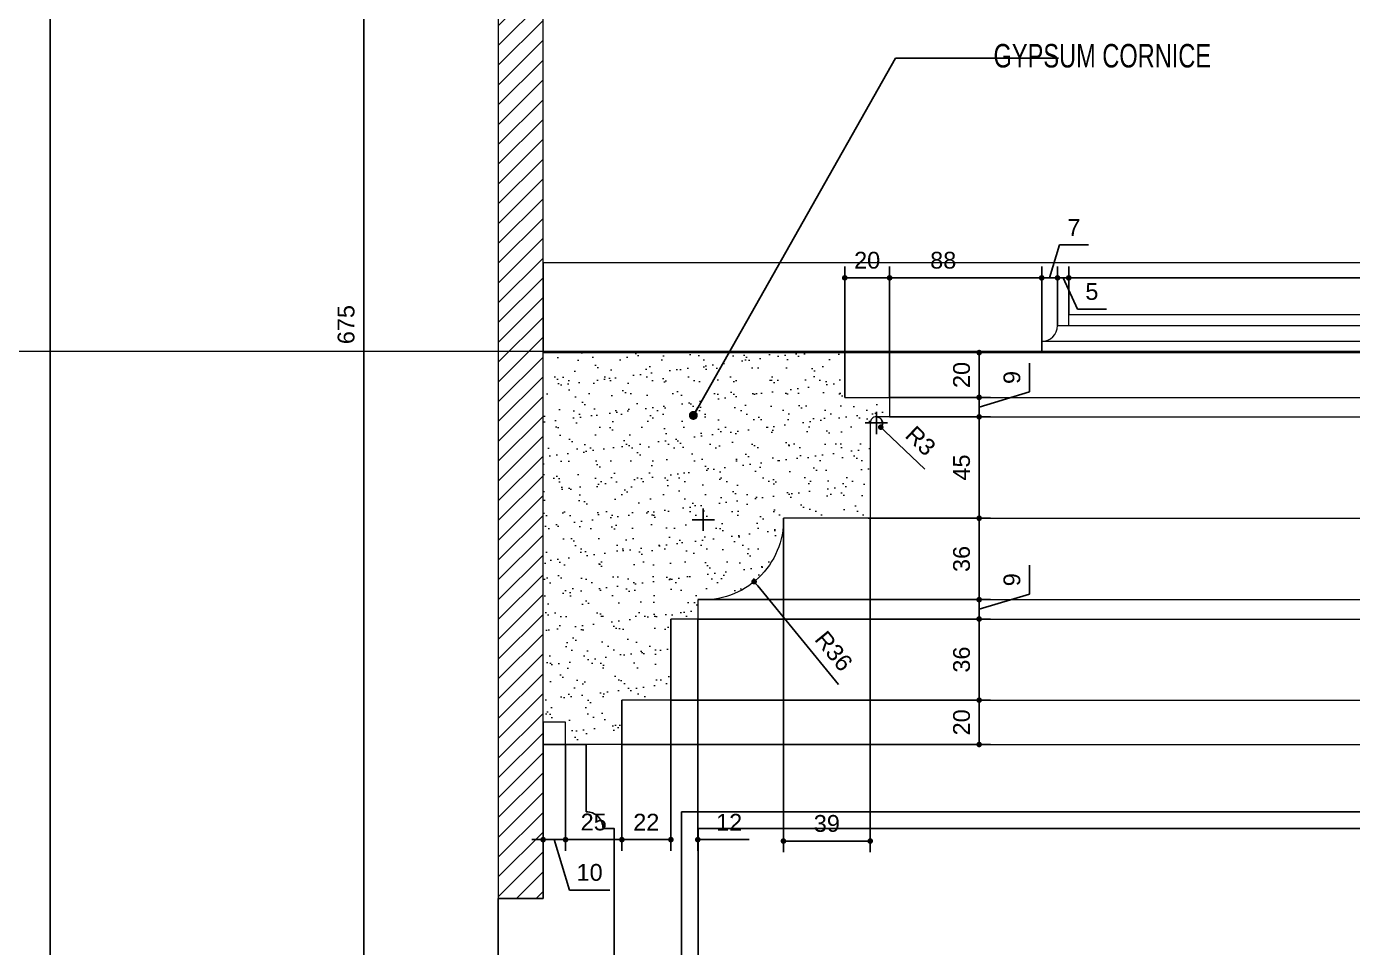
# Model space of a CAD drawing. Header units: inches. Extents: x -20583 to 399182, y -24453 to 525552.
# Drawn here: x 3112 to 3704, y 21896 to 22308 of the extents above; entities that cross this region are included whole.
import ezdxf

# ---------------------------------------------------------------- set-up
doc = ezdxf.new("R2010")
doc.units = ezdxf.units.IN
doc.header["$LTSCALE"] = 1000
doc.header["$MEASUREMENT"] = 0
doc.header["$PDMODE"] = 35
doc.linetypes.add('DASHED', pattern=[0.75, 0.5, -0.25])
doc.linetypes.add('HIDDEN', pattern=[0.375, 0.25, -0.125])
for name, color, linetype in [('8', 8, 'Continuous'), ('A-DIM', 9, 'Continuous'), ('A-Hidden', 8, 'HIDDEN'), ('Layer3', 3, 'Continuous')]:
    doc.layers.add(name, color=color, linetype=linetype)
for name, color, linetype, lineweight in [('GRC', 41, 'Continuous', 0), ('Sanitaire', 253, 'Continuous', 0), ('Wood treillis', 111, 'Continuous', 0)]:
    doc.layers.add(name, color=color, linetype=linetype, lineweight=lineweight)
doc.styles.add('DIM 50', font='romans.shx', dxfattribs={"width": 0.75, "height": 100})
doc.styles.get("Standard").update_dxf_attribs({"font": 'arial.ttf'})
doc.dimstyles.new('chester 5', dxfattribs={"dimscale": 0.05, "dimtxt": 150, "dimasz": 50, "dimexe": 100, "dimexo": 0, "dimgap": 80, "dimtad": 1, "dimdec": 0, "dimzin": 0, "dimdsep": 46, "dimtxsty": 'Standard', "dimblk": 'DOT', "dimcen": 100, "dimclrd": 1, "dimclre": 1, "dimclrt": 3, "dimadec": 0, "dimazin": 0, "dimtfac": 1, "dimtdec": 0, "dimtofl": 0, "dimtmove": 0, "dimatfit": 3, "dimfxl": 1, "dimtolj": 1, "dimtzin": 0, "dimlwd": -1, "dimarcsym": 0})
doc.dimstyles.get("Standard").update_dxf_attribs({"dimtxt": 0.18, "dimasz": 0.18, "dimexe": 0.18, "dimexo": 0.0625, "dimgap": 0.09, "dimtad": 0, "dimtih": 1, "dimtoh": 1, "dimdec": 4, "dimzin": 0, "dimdsep": 46, "dimtxsty": 'Standard', "dimcen": 0.09, "dimadec": 0, "dimazin": 0, "dimtfac": 1, "dimtdec": 4, "dimtofl": 0, "dimtmove": 0, "dimatfit": 3, "dimfxl": 1, "dimtolj": 1, "dimtzin": 0, "dimarcsym": 0})

# ---------------------------------------------------------------- blocks, each defined once
blk = doc.blocks.new('MAK-GF10 structrual elev A')
at = {"layer": 'Layer3'}
blk.add_line((3122.38, 23012.05, 0), (3122.38, 18862.05, 0), dxfattribs=at)
blk = doc.blocks.new('A$Ce2b00592')
at = {"layer": '8'}
h = blk.add_hatch(dxfattribs=at)
h.set_pattern_fill('ANSI31', color=256, scale=50, style=0)
h.set_pattern_definition([(45, (-403142.3564, -117789.638), (-4.41941738, 4.41941738), [])])
h.paths.add_polyline_path([(200.02, -633.76), (220.02, -633.76), (220.02, 0), (200.02, 0)])
at = {"layer": 'GRC', "lineweight": 0}
h = blk.add_hatch(dxfattribs=at)
h.set_pattern_fill('AR-SAND', color=256, scale=6)
h.set_pattern_definition([(37.5, (1191.455, 6437.248), (-0.37796, 11.560943), [0, -9.12, 0, -10.2, 0, -9.75]), (7.5, (1191.455, 6437.248), (10.61866, 16.932876), [0, -4.92, 0, -8.22, 0, -3.15]), (327.5, (1184.075, 6437.248), (18.684851, 0.033954), [0, -3, 0, -10.8, 0, -14.1]), (317.5, (1184.075, 6437.248), (18.03676, 5.266053), [0, -1.5, 0, -7.08, 0, -8.1])])
h.paths.add_polyline_path([(354.69, -390), (220.04, -390), (220.04, -555), (230.02, -555), (230.04, -565), (255.18, -565), (255.18, -545.2), (277.08, -545.2), (277.08, -508.97), (289.09, -508.97), (289.09, -500.33, 0.439979), (327.32, -463.97), (366.06, -463.97), (366.06, -421.44, -0.415481), (368.79, -418.7), (374.69, -418.7), (374.69, -410), (354.69, -410)])
at = {"layer": 'GRC'}
for points in [[(850.02, 95), (850.02, -350), (220.02, -350), (220.02, -390), (414.69, -390), (414.69, -390), (414.69, -390), (442.62, -390), (442.62, -385, 0.413614), (449.69, -377.93), (454.69, -377.93), (454.69, -372.93), (770.02, -372.93), (770.02, -377.93), (775.02, -377.93, 0.413614), (782.09, -385), (782.09, -390), (857.95, -390), (857.95, -390), (857.95, -385, 0.413614), (865.02, -377.93), (870.02, -377.93), (870.02, 44.59)], [(220.02, -555), (220.02, -390), (354.69, -390), (354.69, -410), (374.69, -410), (374.69, -418.7), (368.79, -418.7, 0.415481), (366.06, -421.44), (366.06, -463.97), (327.32, -463.97, -0.439979), (289.09, -500.33), (289.09, -508.97), (277.08, -508.97), (277.08, -545.2), (255.18, -545.2), (255.18, -565), (230.04, -565), (230.02, -555), (220.02, -555)]]:
    blk.add_lwpolyline(points, format="xyb", dxfattribs=at)
at = {"layer": 'GRC', "elevation": 0}
blk.add_lwpolyline([(200.02, -633.76), (220.02, -633.76), (220.02, 0), (200.02, 0)], close=True, dxfattribs=at)
blk = doc.blocks.new('_Dot')
at = {"color": 0, "linetype": 'ByBlock', "lineweight": -2}
blk.add_line((-0.5, 0), (-1, 0), dxfattribs=at)
at = {"color": 0, "linetype": 'ByBlock', "const_width": 0.5}
blk.add_lwpolyline([(-0.25, 0, 1), (0.25, 0, 1)], format="xyb", close=True, dxfattribs=at)
blk = doc.blocks.new('*D474')
at = {"layer": 'A-DIM', "color": 1, "lineweight": -2, "transparency": 16777216}
for p, q in [((3497.08, 22162.05), (3542.07, 22162.05)), ((3497.08, 22142.05), (3542.07, 22142.05))]:
    blk.add_line(p, q, dxfattribs=at)
at = {"layer": 'A-DIM', "color": 1, "transparency": 16777216}
blk.add_line((3537.07, 22144.55), (3537.07, 22159.55), dxfattribs=at)
at = {"layer": 'Defpoints', "color": 0, "transparency": 16777216}
for p in [(3497.08, 22162.05, 0), (3537.07, 22162.05), (3497.08, 22142.05, 0)]:
    blk.add_point(p, dxfattribs=at)
at = {"layer": 'A-DIM', "color": 1, "transparency": 16777216, "xscale": 2.5, "yscale": 2.5, "zscale": 2.5}
for p, rotation in [((3537.07, 22162.05), 90), ((3537.07, 22142.05), 270)]:
    blk.add_blockref('_Dot', p, dxfattribs=dict(at, rotation=rotation))
at = {"layer": 'A-DIM', "color": 3, "transparency": 16777216, "insert": (3529.24, 22152.05), "char_height": 7.5, "attachment_point": 5, "rotation": 90}
blk.add_mtext('\\A1;20', dxfattribs=at)
blk = doc.blocks.new('*D475')
at = {"layer": 'A-DIM', "color": 1, "lineweight": -2, "transparency": 16777216}
for p, q in [((3497.08, 22133.36), (3542.07, 22133.36)), ((3488.45, 22088.08), (3542.07, 22088.08))]:
    blk.add_line(p, q, dxfattribs=at)
at = {"layer": 'A-DIM', "color": 1, "transparency": 16777216}
blk.add_line((3537.07, 22130.86), (3537.07, 22090.58), dxfattribs=at)
at = {"layer": 'Defpoints', "color": 0, "transparency": 16777216}
for p in [(3497.08, 22133.36, 0), (3488.45, 22088.08, 0), (3537.07, 22088.08)]:
    blk.add_point(p, dxfattribs=at)
at = {"layer": 'A-DIM', "color": 1, "transparency": 16777216, "xscale": 2.5, "yscale": 2.5, "zscale": 2.5}
for p, rotation in [((3537.07, 22133.36), 90), ((3537.07, 22088.08), 270)]:
    blk.add_blockref('_Dot', p, dxfattribs=dict(at, rotation=rotation))
at = {"layer": 'A-DIM', "color": 3, "transparency": 16777216, "insert": (3529.26, 22110.72), "char_height": 7.5, "attachment_point": 5, "rotation": 90}
blk.add_mtext('\\A1;45', dxfattribs=at)
blk = doc.blocks.new('*D476')
at = {"layer": 'A-DIM', "color": 1, "lineweight": -2, "transparency": 16777216}
for p, q in [((3488.45, 22088.08), (3542.07, 22088.08)), ((3411.46, 22051.73), (3542.07, 22051.73))]:
    blk.add_line(p, q, dxfattribs=at)
at = {"layer": 'A-DIM', "color": 1, "transparency": 16777216}
blk.add_line((3537.07, 22085.58), (3537.07, 22054.23), dxfattribs=at)
at = {"layer": 'Defpoints', "color": 0, "transparency": 16777216}
for p in [(3488.45, 22088.08, 0), (3411.46, 22051.73), (3537.07, 22051.73)]:
    blk.add_point(p, dxfattribs=at)
at = {"layer": 'A-DIM', "color": 1, "transparency": 16777216, "xscale": 2.5, "yscale": 2.5, "zscale": 2.5}
for p, rotation in [((3537.07, 22088.08), 90), ((3537.07, 22051.73), 270)]:
    blk.add_blockref('_Dot', p, dxfattribs=dict(at, rotation=rotation))
at = {"layer": 'A-DIM', "color": 3, "transparency": 16777216, "insert": (3529.24, 22069.9), "char_height": 7.5, "attachment_point": 5, "rotation": 90}
blk.add_mtext('\\A1;36', dxfattribs=at)
blk = doc.blocks.new('*D477')
at = {"layer": 'A-DIM', "color": 1, "transparency": 16777216}
for p, q in [((3559.56, 22054.15), (3559.56, 22067.08)), ((3537.07, 22054.23), (3537.07, 22056.73)), ((3537.07, 22047.41), (3559.56, 22054.15)), ((3537.07, 22051.73), (3537.07, 22043.08)), ((3537.07, 22040.58), (3537.07, 22038.08))]:
    blk.add_line(p, q, dxfattribs=at)
at = {"layer": 'A-DIM', "color": 1, "lineweight": -2, "transparency": 16777216}
for p, q in [((3411.46, 22051.73), (3542.07, 22051.73)), ((3411.47, 22043.08), (3542.07, 22043.08))]:
    blk.add_line(p, q, dxfattribs=at)
at = {"layer": 'Defpoints', "color": 0, "transparency": 16777216}
for p in [(3411.46, 22051.73), (3411.47, 22043.08, 0), (3537.07, 22043.08)]:
    blk.add_point(p, dxfattribs=at)
at = {"layer": 'A-DIM', "color": 1, "transparency": 16777216, "xscale": 2.5, "yscale": 2.5, "zscale": 2.5}
for p, rotation in [((3537.07, 22051.73), 270), ((3537.07, 22043.08), 90)]:
    blk.add_blockref('_Dot', p, dxfattribs=dict(at, rotation=rotation))
at = {"layer": 'A-DIM', "color": 3, "transparency": 16777216, "insert": (3551.73, 22060.62), "char_height": 7.5, "attachment_point": 5, "rotation": 90}
blk.add_mtext('\\A1;9', dxfattribs=at)
blk = doc.blocks.new('*D478')
at = {"layer": 'A-DIM', "color": 1, "lineweight": -2, "transparency": 16777216}
for p, q in [((3411.47, 22043.08), (3542.07, 22043.08)), ((3399.46, 22006.85), (3542.07, 22006.85))]:
    blk.add_line(p, q, dxfattribs=at)
at = {"layer": 'A-DIM', "color": 1, "transparency": 16777216}
blk.add_line((3537.07, 22040.58), (3537.07, 22009.35), dxfattribs=at)
at = {"layer": 'Defpoints', "color": 0, "transparency": 16777216}
for p in [(3411.47, 22043.08, 0), (3399.46, 22006.85, 0), (3537.07, 22006.85)]:
    blk.add_point(p, dxfattribs=at)
at = {"layer": 'A-DIM', "color": 1, "transparency": 16777216, "xscale": 2.5, "yscale": 2.5, "zscale": 2.5}
for p, rotation in [((3537.07, 22043.08), 90), ((3537.07, 22006.85), 270)]:
    blk.add_blockref('_Dot', p, dxfattribs=dict(at, rotation=rotation))
at = {"layer": 'A-DIM', "color": 3, "transparency": 16777216, "insert": (3529.24, 22024.97), "char_height": 7.5, "attachment_point": 5, "rotation": 90}
blk.add_mtext('\\A1;36', dxfattribs=at)
blk = doc.blocks.new('*D479')
at = {"layer": 'A-DIM', "color": 1, "lineweight": -2, "transparency": 16777216}
for p, q in [((3399.46, 22006.85), (3542.07, 22006.85)), ((3377.56, 21987.05), (3542.07, 21987.05))]:
    blk.add_line(p, q, dxfattribs=at)
at = {"layer": 'A-DIM', "color": 1, "transparency": 16777216}
blk.add_line((3537.07, 22004.35), (3537.07, 21989.55), dxfattribs=at)
at = {"layer": 'Defpoints', "color": 0, "transparency": 16777216}
for p in [(3399.46, 22006.85, 0), (3377.56, 21987.05, 0), (3537.07, 21987.05)]:
    blk.add_point(p, dxfattribs=at)
at = {"layer": 'A-DIM', "color": 1, "transparency": 16777216, "xscale": 2.5, "yscale": 2.5, "zscale": 2.5}
for p, rotation in [((3537.07, 22006.85), 90), ((3537.07, 21987.05), 270)]:
    blk.add_blockref('_Dot', p, dxfattribs=dict(at, rotation=rotation))
at = {"layer": 'A-DIM', "color": 3, "transparency": 16777216, "insert": (3529.24, 21996.95), "char_height": 7.5, "attachment_point": 5, "rotation": 90}
blk.add_mtext('\\A1;20', dxfattribs=at)
blk = doc.blocks.new('*D480')
at = {"layer": 'A-DIM', "color": 1, "transparency": 16777216}
for p, q in [((3559.56, 22144.45), (3559.56, 22157.38)), ((3537.07, 22144.55), (3537.07, 22147.05)), ((3537.07, 22137.7), (3559.56, 22144.45)), ((3537.07, 22142.05), (3537.07, 22133.36)), ((3537.07, 22130.86), (3537.07, 22128.36))]:
    blk.add_line(p, q, dxfattribs=at)
at = {"layer": 'A-DIM', "color": 1, "lineweight": -2, "transparency": 16777216}
for p, q in [((3497.08, 22142.05), (3542.07, 22142.05)), ((3529.24, 22133.36), (3542.07, 22133.36))]:
    blk.add_line(p, q, dxfattribs=at)
at = {"layer": 'Defpoints', "color": 0, "transparency": 16777216}
for p in [(3497.08, 22142.05, 0), (3529.24, 22133.36, 0), (3537.07, 22133.36)]:
    blk.add_point(p, dxfattribs=at)
at = {"layer": 'A-DIM', "color": 1, "transparency": 16777216, "xscale": 2.5, "yscale": 2.5, "zscale": 2.5}
for p, rotation in [((3537.07, 22142.05), 270), ((3537.07, 22133.36), 90)]:
    blk.add_blockref('_Dot', p, dxfattribs=dict(at, rotation=rotation))
at = {"layer": 'A-DIM', "color": 3, "transparency": 16777216, "insert": (3551.73, 22150.92), "char_height": 7.5, "attachment_point": 5, "rotation": 90}
blk.add_mtext('\\A1;9', dxfattribs=at)
blk = doc.blocks.new('*D481')
at = {"layer": 'A-DIM', "color": 1, "lineweight": -2, "transparency": 16777216}
for p, q in [((3477.07, 22142.05), (3477.07, 22200.41)), ((3497.08, 22142.05), (3497.08, 22200.41))]:
    blk.add_line(p, q, dxfattribs=at)
at = {"layer": 'A-DIM', "color": 1, "transparency": 16777216}
blk.add_line((3494.58, 22195.41), (3479.57, 22195.41), dxfattribs=at)
at = {"layer": 'Defpoints', "color": 0, "transparency": 16777216}
for p in [(3477.07, 22195.41), (3477.07, 22142.05, 0), (3497.08, 22142.05, 0)]:
    blk.add_point(p, dxfattribs=at)
at = {"layer": 'A-DIM', "color": 1, "transparency": 16777216, "xscale": 2.5, "yscale": 2.5, "zscale": 2.5, "rotation": 180}
blk.add_blockref('_Dot', (3477.07, 22195.41), dxfattribs=at)
at = {"layer": 'A-DIM', "color": 1, "transparency": 16777216, "xscale": 2.5, "yscale": 2.5, "zscale": 2.5}
blk.add_blockref('_Dot', (3497.08, 22195.41), dxfattribs=at)
at = {"layer": 'A-DIM', "color": 3, "transparency": 16777216, "insert": (3487.07, 22203.24), "char_height": 7.5, "attachment_point": 5}
blk.add_mtext('\\A1;20', dxfattribs=at)
blk = doc.blocks.new('*D482')
at = {"layer": 'A-DIM', "color": 1, "lineweight": -2, "transparency": 16777216}
for p, q in [((3477.07, 22142.05), (3477.07, 22200.41)), ((3565, 22162.55), (3565, 22200.41))]:
    blk.add_line(p, q, dxfattribs=at)
at = {"layer": 'A-DIM', "color": 1, "transparency": 16777216}
blk.add_line((3479.57, 22195.41), (3562.5, 22195.41), dxfattribs=at)
at = {"layer": 'Defpoints', "color": 0, "transparency": 16777216}
for p in [(3565, 22195.41), (3565, 22162.55), (3477.07, 22142.05, 0)]:
    blk.add_point(p, dxfattribs=at)
at = {"layer": 'A-DIM', "color": 1, "transparency": 16777216, "xscale": 2.5, "yscale": 2.5, "zscale": 2.5, "rotation": 180}
blk.add_blockref('_Dot', (3477.07, 22195.41), dxfattribs=at)
at = {"layer": 'A-DIM', "color": 1, "transparency": 16777216, "xscale": 2.5, "yscale": 2.5, "zscale": 2.5}
blk.add_blockref('_Dot', (3565, 22195.41), dxfattribs=at)
at = {"layer": 'A-DIM', "color": 3, "transparency": 16777216, "insert": (3521.03, 22203.24), "char_height": 7.5, "attachment_point": 5}
blk.add_mtext('\\A1;88', dxfattribs=at)
blk = doc.blocks.new('*D483')
at = {"layer": 'A-DIM', "color": 1, "transparency": 16777216}
for p, q in [((3568.54, 22195.41), (3572.96, 22210.16)), ((3572.96, 22210.16), (3585.82, 22210.16)), ((3562.5, 22195.41), (3560, 22195.41)), ((3565, 22195.41), (3572.07, 22195.41)), ((3574.57, 22195.41), (3577.07, 22195.41))]:
    blk.add_line(p, q, dxfattribs=at)
at = {"layer": 'A-DIM', "color": 1, "lineweight": -2, "transparency": 16777216}
for p, q in [((3565, 22162.55), (3565, 22200.41)), ((3572.07, 22174.13), (3572.07, 22200.41))]:
    blk.add_line(p, q, dxfattribs=at)
at = {"layer": 'Defpoints', "color": 0, "transparency": 16777216}
for p in [(3572.07, 22195.41), (3572.07, 22174.13), (3565, 22162.55)]:
    blk.add_point(p, dxfattribs=at)
at = {"layer": 'A-DIM', "color": 1, "transparency": 16777216, "xscale": 2.5, "yscale": 2.5, "zscale": 2.5}
blk.add_blockref('_Dot', (3565, 22195.41), dxfattribs=at)
at = {"layer": 'A-DIM', "color": 1, "transparency": 16777216, "xscale": 2.5, "yscale": 2.5, "zscale": 2.5, "rotation": 180}
blk.add_blockref('_Dot', (3572.07, 22195.41), dxfattribs=at)
at = {"layer": 'A-DIM', "color": 3, "transparency": 16777216, "insert": (3579.39, 22217.91), "char_height": 7.5, "attachment_point": 5}
blk.add_mtext('\\A1;7', dxfattribs=at)
blk = doc.blocks.new('*D484')
at = {"layer": 'A-DIM', "color": 1, "lineweight": -2, "transparency": 16777216}
for p, q in [((3572.07, 22174.13), (3572.07, 22200.41)), ((3577.07, 22179.13), (3577.07, 22200.41))]:
    blk.add_line(p, q, dxfattribs=at)
at = {"layer": 'A-DIM', "color": 1, "transparency": 16777216}
for p, q in [((3569.57, 22195.41), (3567.07, 22195.41)), ((3572.07, 22195.41), (3577.07, 22195.41)), ((3574.57, 22195.41), (3580.91, 22181.47)), ((3579.57, 22195.41), (3582.07, 22195.41)), ((3580.91, 22181.47), (3593.88, 22181.47))]:
    blk.add_line(p, q, dxfattribs=at)
at = {"layer": 'Defpoints', "color": 0, "transparency": 16777216}
for p in [(3577.07, 22195.41), (3577.07, 22179.13), (3572.07, 22174.13)]:
    blk.add_point(p, dxfattribs=at)
at = {"layer": 'A-DIM', "color": 1, "transparency": 16777216, "xscale": 2.5, "yscale": 2.5, "zscale": 2.5}
blk.add_blockref('_Dot', (3572.07, 22195.41), dxfattribs=at)
at = {"layer": 'A-DIM', "color": 1, "transparency": 16777216, "xscale": 2.5, "yscale": 2.5, "zscale": 2.5, "rotation": 180}
blk.add_blockref('_Dot', (3577.07, 22195.41), dxfattribs=at)
at = {"layer": 'A-DIM', "color": 3, "transparency": 16777216, "insert": (3587.4, 22189.28), "char_height": 7.5, "attachment_point": 5}
blk.add_mtext('\\A1;5', dxfattribs=at)
blk = doc.blocks.new('*D485')
at = {"layer": 'A-DIM', "color": 1, "lineweight": -2, "transparency": 16777216}
for p, q in [((3577.07, 22179.13), (3577.07, 22200.41)), ((3892.4, 22179.13), (3892.4, 22200.41))]:
    blk.add_line(p, q, dxfattribs=at)
at = {"layer": 'A-DIM', "color": 1, "transparency": 16777216}
blk.add_line((3579.57, 22195.41), (3889.9, 22195.41), dxfattribs=at)
at = {"layer": 'Defpoints', "color": 0, "transparency": 16777216}
for p in [(3892.4, 22195.41), (3577.07, 22179.13), (3892.4, 22179.13)]:
    blk.add_point(p, dxfattribs=at)
at = {"layer": 'A-DIM', "color": 1, "transparency": 16777216, "xscale": 2.5, "yscale": 2.5, "zscale": 2.5, "rotation": 180}
blk.add_blockref('_Dot', (3577.07, 22195.41), dxfattribs=at)
at = {"layer": 'A-DIM', "color": 1, "transparency": 16777216, "xscale": 2.5, "yscale": 2.5, "zscale": 2.5}
blk.add_blockref('_Dot', (3892.4, 22195.41), dxfattribs=at)
at = {"layer": 'A-DIM', "color": 3, "transparency": 16777216, "insert": (3734.73, 22203.24), "char_height": 7.5, "attachment_point": 5}
blk.add_mtext('\\A1;315', dxfattribs=at)
blk = doc.blocks.new('*D491')
at = {"layer": 'A-DIM', "color": 1, "lineweight": -2, "transparency": 16777216}
for p, q in [((3491.17, 22125.62), (3491.17, 22135.62)), ((3486.17, 22130.62), (3496.17, 22130.62))]:
    blk.add_line(p, q, dxfattribs=at)
at = {"layer": 'A-DIM', "color": 1, "transparency": 16777216}
blk.add_line((3512.83, 22110.04), (3494.96, 22127.02), dxfattribs=at)
at = {"layer": 'A-DIM', "color": 1, "lineweight": -2, "transparency": 16777216}
blk.add_arc((3491.17, 22130.62), 2.73, 316.45437, 90, dxfattribs=at)
at = {"layer": 'Defpoints', "color": 0, "transparency": 16777216}
for p in [(3491.17, 22130.62, 0), (3493.15, 22128.74, 0)]:
    blk.add_point(p, dxfattribs=at)
at = {"layer": 'A-DIM', "color": 1, "transparency": 16777216, "xscale": 2.5, "yscale": 2.5, "zscale": 2.5, "rotation": 136.4543730994027}
blk.add_blockref('_Dot', (3493.15, 22128.74), dxfattribs=at)
at = {"layer": 'A-DIM', "color": 3, "transparency": 16777216, "insert": (3510.94, 22122.63), "char_height": 7.5, "attachment_point": 5, "rotation": 316.45437}
blk.add_mtext('\\A1;R3', dxfattribs=at)
blk = doc.blocks.new('*D492')
at = {"layer": 'A-DIM', "color": 1, "lineweight": -2, "transparency": 16777216}
for p, q in [((3449.69, 22088.08), (3449.69, 21938.94)), ((3488.44, 22088.08), (3488.44, 21938.94))]:
    blk.add_line(p, q, dxfattribs=at)
at = {"layer": 'A-DIM', "color": 1, "transparency": 16777216}
blk.add_line((3485.94, 21943.94), (3452.19, 21943.94), dxfattribs=at)
at = {"layer": 'Defpoints', "color": 0, "transparency": 16777216}
for p in [(3449.69, 22088.08, 0), (3488.44, 22088.08, 0), (3449.69, 21943.94)]:
    blk.add_point(p, dxfattribs=at)
at = {"layer": 'A-DIM', "color": 1, "transparency": 16777216, "xscale": 2.5, "yscale": 2.5, "zscale": 2.5, "rotation": 180}
blk.add_blockref('_Dot', (3449.69, 21943.94), dxfattribs=at)
at = {"layer": 'A-DIM', "color": 1, "transparency": 16777216, "xscale": 2.5, "yscale": 2.5, "zscale": 2.5}
blk.add_blockref('_Dot', (3488.44, 21943.94), dxfattribs=at)
at = {"layer": 'A-DIM', "color": 3, "transparency": 16777216, "insert": (3469.07, 21951.77), "char_height": 7.5, "attachment_point": 5}
blk.add_mtext('\\A1;39', dxfattribs=at)
blk = doc.blocks.new('*D493')
at = {"layer": 'A-DIM', "color": 1, "lineweight": -2, "transparency": 16777216}
for p, q in [((3413.92, 22082.42), (3413.92, 22092.42)), ((3408.92, 22087.42), (3418.92, 22087.42))]:
    blk.add_line(p, q, dxfattribs=at)
at = {"layer": 'A-DIM', "color": 1, "transparency": 16777216}
blk.add_line((3474.34, 22013.78), (3438.2, 22057.83), dxfattribs=at)
at = {"layer": 'Defpoints', "color": 0, "transparency": 16777216}
for p in [(3413.92, 22087.42, 0), (3436.61, 22059.76, 0)]:
    blk.add_point(p, dxfattribs=at)
at = {"layer": 'A-DIM', "color": 1, "transparency": 16777216, "xscale": 2.5, "yscale": 2.5, "zscale": 2.5, "rotation": 129.3670457076203}
blk.add_blockref('_Dot', (3436.61, 22059.76), dxfattribs=at)
at = {"layer": 'A-DIM', "color": 3, "transparency": 16777216, "insert": (3472.17, 22028.77), "char_height": 7.5, "attachment_point": 5, "rotation": 309.36705}
blk.add_mtext('\\A1;R36', dxfattribs=at)
blk = doc.blocks.new('*D494')
at = {"layer": 'A-DIM', "color": 1, "lineweight": -2, "transparency": 16777216}
for p, q in [((3399.45, 22043.08), (3399.45, 21939.57)), ((3411.46, 22043.08), (3411.46, 21939.57))]:
    blk.add_line(p, q, dxfattribs=at)
at = {"layer": 'A-DIM', "color": 1, "transparency": 16777216}
for p, q in [((3396.95, 21944.57), (3394.45, 21944.57)), ((3413.96, 21944.57), (3434.43, 21944.57))]:
    blk.add_line(p, q, dxfattribs=at)
at = {"layer": 'Defpoints', "color": 0, "transparency": 16777216}
for p in [(3399.45, 22043.08, 0), (3411.46, 22043.08, 0), (3399.45, 21944.57)]:
    blk.add_point(p, dxfattribs=at)
at = {"layer": 'A-DIM', "color": 1, "transparency": 16777216, "xscale": 2.5, "yscale": 2.5, "zscale": 2.5}
blk.add_blockref('_Dot', (3399.45, 21944.57), dxfattribs=at)
at = {"layer": 'A-DIM', "color": 1, "transparency": 16777216, "xscale": 2.5, "yscale": 2.5, "zscale": 2.5, "rotation": 180}
blk.add_blockref('_Dot', (3411.46, 21944.57), dxfattribs=at)
at = {"layer": 'A-DIM', "color": 3, "transparency": 16777216, "insert": (3425.45, 21952.33), "char_height": 7.5, "attachment_point": 5}
blk.add_mtext('\\A1;12', dxfattribs=at)
blk = doc.blocks.new('*D495')
at = {"layer": 'A-DIM', "color": 1, "lineweight": -2, "transparency": 16777216}
for p, q in [((3399.45, 22043.08), (3399.45, 21939.57)), ((3377.56, 22006.85), (3377.56, 21939.57))]:
    blk.add_line(p, q, dxfattribs=at)
at = {"layer": 'A-DIM', "color": 1, "transparency": 16777216}
blk.add_line((3396.95, 21944.57), (3380.06, 21944.57), dxfattribs=at)
at = {"layer": 'Defpoints', "color": 0, "transparency": 16777216}
for p in [(3399.45, 22043.08, 0), (3377.56, 22006.85), (3377.56, 21944.57)]:
    blk.add_point(p, dxfattribs=at)
at = {"layer": 'A-DIM', "color": 1, "transparency": 16777216, "xscale": 2.5, "yscale": 2.5, "zscale": 2.5, "rotation": 180}
blk.add_blockref('_Dot', (3377.56, 21944.57), dxfattribs=at)
at = {"layer": 'A-DIM', "color": 1, "transparency": 16777216, "xscale": 2.5, "yscale": 2.5, "zscale": 2.5}
blk.add_blockref('_Dot', (3399.45, 21944.57), dxfattribs=at)
at = {"layer": 'A-DIM', "color": 3, "transparency": 16777216, "insert": (3388.46, 21952.38), "char_height": 7.5, "attachment_point": 5}
blk.add_mtext('\\A1;22', dxfattribs=at)
blk = doc.blocks.new('*D496')
at = {"layer": 'A-DIM', "color": 1, "lineweight": -2, "transparency": 16777216}
for p, q in [((3377.56, 22006.85), (3377.56, 21939.57)), ((3352.41, 21987.05), (3352.41, 21939.57))]:
    blk.add_line(p, q, dxfattribs=at)
at = {"layer": 'A-DIM', "color": 1, "transparency": 16777216}
blk.add_line((3375.06, 21944.57), (3354.91, 21944.57), dxfattribs=at)
at = {"layer": 'Defpoints', "color": 0, "transparency": 16777216}
for p in [(3377.56, 22006.85), (3352.41, 21987.05), (3352.41, 21944.57)]:
    blk.add_point(p, dxfattribs=at)
at = {"layer": 'A-DIM', "color": 1, "transparency": 16777216, "xscale": 2.5, "yscale": 2.5, "zscale": 2.5, "rotation": 180}
blk.add_blockref('_Dot', (3352.41, 21944.57), dxfattribs=at)
at = {"layer": 'A-DIM', "color": 1, "transparency": 16777216, "xscale": 2.5, "yscale": 2.5, "zscale": 2.5}
blk.add_blockref('_Dot', (3377.56, 21944.57), dxfattribs=at)
at = {"layer": 'A-DIM', "color": 3, "transparency": 16777216, "insert": (3364.98, 21952.4), "char_height": 7.5, "attachment_point": 5}
blk.add_mtext('\\A1;25', dxfattribs=at)
blk = doc.blocks.new('*D497')
at = {"layer": 'A-DIM', "color": 1, "lineweight": -2, "transparency": 16777216}
for p, q in [((3342.4, 21997.05), (3342.4, 21939.57)), ((3352.41, 21987.05), (3352.41, 21939.57))]:
    blk.add_line(p, q, dxfattribs=at)
at = {"layer": 'A-DIM', "color": 1, "transparency": 16777216}
for p, q in [((3339.9, 21944.57), (3337.4, 21944.57)), ((3352.41, 21944.57), (3342.4, 21944.57)), ((3347.4, 21944.57), (3354.15, 21922.08)), ((3354.91, 21944.57), (3357.41, 21944.57)), ((3354.15, 21922.08), (3372.16, 21922.08))]:
    blk.add_line(p, q, dxfattribs=at)
at = {"layer": 'Defpoints', "color": 0, "transparency": 16777216}
for p in [(3342.4, 21997.05, 0), (3352.41, 21987.05), (3342.4, 21944.57)]:
    blk.add_point(p, dxfattribs=at)
at = {"layer": 'A-DIM', "color": 1, "transparency": 16777216, "xscale": 2.5, "yscale": 2.5, "zscale": 2.5}
blk.add_blockref('_Dot', (3342.4, 21944.57), dxfattribs=at)
at = {"layer": 'A-DIM', "color": 1, "transparency": 16777216, "xscale": 2.5, "yscale": 2.5, "zscale": 2.5, "rotation": 180}
blk.add_blockref('_Dot', (3352.41, 21944.57), dxfattribs=at)
at = {"layer": 'A-DIM', "color": 3, "transparency": 16777216, "insert": (3363.16, 21929.91), "char_height": 7.5, "attachment_point": 5}
blk.add_mtext('\\A1;10', dxfattribs=at)
blk = doc.blocks.new('*D499')
at = {"layer": 'A-DIM', "color": 1, "lineweight": -2, "transparency": 16777216}
for p, q in [((3322.4, 22512.05), (3257.29, 22512.05)), ((3322.4, 21837.05), (3257.29, 21837.05))]:
    blk.add_line(p, q, dxfattribs=at)
at = {"layer": 'A-DIM', "color": 1, "transparency": 16777216}
blk.add_line((3262.29, 21839.55), (3262.29, 22509.55), dxfattribs=at)
at = {"layer": 'Defpoints', "color": 0, "transparency": 16777216}
for p in [(3262.29, 22512.05), (3322.4, 22512.05, 0), (3322.4, 21837.05, 0)]:
    blk.add_point(p, dxfattribs=at)
at = {"layer": 'A-DIM', "color": 1, "transparency": 16777216, "xscale": 2.5, "yscale": 2.5, "zscale": 2.5}
for p, rotation in [((3262.29, 22512.05), 90), ((3262.29, 21837.05), 270)]:
    blk.add_blockref('_Dot', p, dxfattribs=dict(at, rotation=rotation))
at = {"layer": 'A-DIM', "color": 3, "transparency": 16777216, "insert": (3254.46, 22174.55), "char_height": 7.5, "attachment_point": 5, "rotation": 90}
blk.add_mtext('\\A1;675', dxfattribs=at)

msp = doc.modelspace()

# ---------------------------------------------------------------- linework, layer by layer
at = {"layer": 'A-DIM', "lineweight": 0, "elevation": 0}
for points in [[(3322.42, 21937.05), (3322.42, 21937.05)], [(3342.42, 21937.06), (3342.42, 21937.06)]]:
    msp.add_lwpolyline(points, dxfattribs=at)
at = {"layer": 'A-Hidden', "linetype": 'DASHED', "lineweight": 0, "ltscale": 10}
msp.add_line((15334.45, 22162.55, 0), (2054.32, 22162.55, 0), dxfattribs=at)
at = {"layer": 'GRC', "lineweight": 0}
for p, q in [((3577.08, 22174.13, 0), (3892.4, 22174.13, 0)), ((3904.47, 22167.05, 0), (3565.01, 22167.05, 0)), ((3477.08, 22162.05, 0), (12539.77, 22162.05, 0)), ((3497.08, 22142.05, 0), (12607.7, 22142.05, 0)), ((3497.08, 22133.36, 0), (12607.7, 22133.36, 0)), ((3488.45, 22088.08, 0), (12616.33, 22088.08, 0)), ((3416.38, 22051.73, 0), (12688.39, 22051.73, 0)), ((3411.47, 22043.08, 0), (12693.3, 22043.08, 0)), ((3399.46, 22006.85, 0), (12705.31, 22006.85, 0)), ((3377.56, 21987.05, 0), (12727.21, 21987.05, 0))]:
    msp.add_line(p, q, dxfattribs=at)
at = {"layer": 'Wood treillis', "lineweight": -2, "elevation": 0}
msp.add_lwpolyline([(3322.4, 21918.3), (3342.4, 21918.3), (3342.4, 21987.05), (3361.64, 21987.05), (3361.64, 21957.05, -0.414214), (3369.14, 21949.55), (3374.14, 21949.55), (3374.14, 21874.55), (3369.14, 21874.55, -0.414214), (3361.64, 21867.05), (3361.64, 21862.05), (3361.64, 21862.05), (3361.64, 21849.55), (3356.64, 21849.55, -0.414214), (3349.14, 21842.05), (3349.14, 21837.05), (3322.4, 21837.05)], format="xyb", close=True, dxfattribs=at)
for points in [[(3404.14, 21957.05), (8050.65, 21957.05)], [(3404.14, 19042.05), (3404.14, 21957.05)], [(3411.64, 21949.55), (8050.65, 21949.55)], [(3411.64, 19042.05), (3411.64, 21949.55)]]:
    msp.add_lwpolyline(points, dxfattribs=at)

# ---------------------------------------------------------------- block references
at = {"layer": '8', "color": 2}
msp.add_blockref('MAK-GF10 structrual elev A', (0, 0), dxfattribs=at)
at = {"layer": 'Sanitaire', "color": 1}
msp.add_blockref('A$Ce2b00592', (3122.38, 22552.05, 0), dxfattribs=at)

# ---------------------------------------------------------------- texts
at = {"layer": 'A-DIM', "color": 3, "ltscale": 500, "insert": (839.53, 22299.84, 0), "char_height": 10.5, "width": 2801.0884, "attachment_point": 1, "style": 'DIM 50'}
msp.add_mtext('\\pxqr;{\\fCityBlueprint|b0|i0|c2|p2;GYPSUM CORNICE}', dxfattribs=at)

# ---------------------------------------------------------------- dimensions: what is measured, and where the dimension line sits
at = {"layer": 'A-DIM', "color": 8}
for base, p1, p2, picture, middle in [((3262.29, 22512.05), (3322.4, 21837.05, 0), (3322.4, 22512.05, 0), '*D499', (3254.46, 22174.55)), ((3537.07, 22162.05), (3497.08, 22142.05, 0), (3497.08, 22162.05, 0), '*D474', (3529.24, 22152.05))]:
    dim = msp.add_linear_dim(base=base, p1=p1, p2=p2, angle=90, dimstyle='chester 5', dxfattribs=at)
    dim.commit()
    dim.dimension.update_dxf_attribs({"geometry": picture, "text_midpoint": middle})
for base, p1, p2, picture, middle in [((3572.07, 22195.41), (3565, 22162.55), (3572.07, 22174.13), '*D483', (3576.96, 22217.91)), ((3565, 22195.41), (3477.07, 22142.05, 0), (3565, 22162.55), '*D482', (3521.03, 22203.24)), ((3892.4, 22195.41), (3577.07, 22179.13), (3892.4, 22179.13), '*D485', (3734.73, 22203.24)), ((3352.41, 21944.57), (3377.56, 22006.85), (3352.41, 21987.05), '*D496', (3364.98, 21952.4)), ((3342.4, 21944.57), (3352.41, 21987.05), (3342.4, 21997.05, 0), '*D497', (3358.15, 21929.91))]:
    dim = msp.add_linear_dim(base=base, p1=p1, p2=p2, dimstyle='chester 5', override={"dimtmove": 1}, dxfattribs=at)
    dim.commit()
    dim.dimension.update_dxf_attribs({"geometry": picture, "text_midpoint": middle})
for base, p1, p2, picture, middle in [((3477.07, 22195.41), (3497.08, 22142.05, 0), (3477.07, 22142.05, 0), '*D481', (3487.07, 22203.24)), ((3449.69, 21943.94), (3488.44, 22088.08, 0), (3449.69, 22088.08, 0), '*D492', (3469.07, 21951.77))]:
    dim = msp.add_linear_dim(base=base, p1=p1, p2=p2, dimstyle='chester 5', dxfattribs=at)
    dim.commit()
    dim.dimension.update_dxf_attribs({"geometry": picture, "text_midpoint": middle})
for base, p1, p2, picture, middle in [((3577.07, 22195.41), (3572.07, 22174.13), (3577.07, 22179.13), '*D484', (3584.91, 22181.47)), ((3377.56, 21944.57), (3399.45, 22043.08, 0), (3377.56, 22006.85), '*D495', (3388.46, 21944.62))]:
    dim = msp.add_linear_dim(base=base, p1=p1, p2=p2, dimstyle='chester 5', override={"dimtmove": 1}, dxfattribs=at)
    dim.commit()
    dim.dimension.update_dxf_attribs({"geometry": picture, "text_midpoint": middle, "dimtype": 160})
for base, p1, p2, picture, middle in [((3537.07, 22133.36), (3497.08, 22142.05, 0), (3529.24, 22133.36, 0), '*D480', (3551.73, 22148.45)), ((3537.07, 22088.08), (3497.08, 22133.36, 0), (3488.45, 22088.08, 0), '*D475', (3529.26, 22110.72)), ((3537.07, 22051.73), (3488.45, 22088.08, 0), (3411.46, 22051.73), '*D476', (3529.24, 22069.9)), ((3537.07, 22043.08), (3411.46, 22051.73), (3411.47, 22043.08, 0), '*D477', (3551.73, 22058.15)), ((3537.07, 22006.85), (3411.47, 22043.08, 0), (3399.46, 22006.85, 0), '*D478', (3529.24, 22024.97)), ((3537.07, 21987.05), (3399.46, 22006.85, 0), (3377.56, 21987.05, 0), '*D479', (3529.24, 21996.95))]:
    dim = msp.add_linear_dim(base=base, p1=p1, p2=p2, angle=90, dimstyle='chester 5', override={"dimtmove": 1}, dxfattribs=at)
    dim.commit()
    dim.dimension.update_dxf_attribs({"geometry": picture, "text_midpoint": middle})
for center, mpoint, picture, middle in [((3491.17, 22130.62, 0), (3493.15, 22128.74, 0), '*D491', (3505.55, 22116.96)), ((3413.92, 22087.42, 0), (3436.61, 22059.76, 0), '*D493', (3466.12, 22023.8))]:
    dim = msp.add_radius_dim(center=center, mpoint=mpoint, dimstyle='chester 5', dxfattribs=at)
    dim.commit()
    dim.dimension.update_dxf_attribs({"geometry": picture, "text_midpoint": middle, "dimtype": 164})
dim = msp.add_linear_dim(base=(3399.45, 21944.57), p1=(3411.46, 22043.08, 0), p2=(3399.45, 22043.08, 0), dimstyle='chester 5', dxfattribs=at)
dim.commit()
dim.dimension.update_dxf_attribs({"geometry": '*D494', "text_midpoint": (3425.45, 21944.57), "dimtype": 160})

# ---------------------------------------------------------------- leaders
at = {"layer": 'A-DIM', "color": 1}
msp.add_leader([(3409.47, 22134, 0), (3499.77, 22293.43, 0), (3572.57, 22293.43, 0)], dimstyle='Standard', override={"dimasz": 4, "dimldrblk": 'Dot', "dimfxl": 0.1, "dimarcsym": 2}, dxfattribs=at)

doc.saveas('drawing.dxf')
